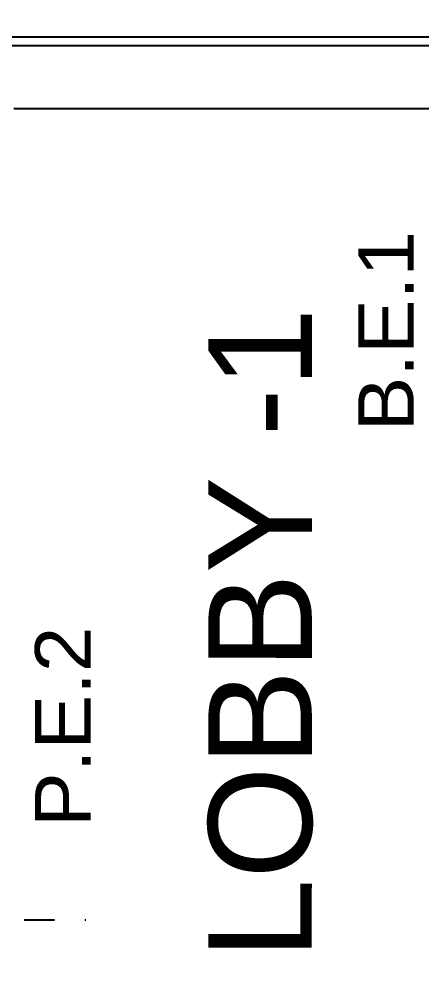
# Model space of a CAD drawing. Header units: millimetres. Extents: x 2148 to 2681, y 758 to 986.
# Drawn here: x 2609.322 to 2610.652, y 948.094 to 951.266 of the extents above; entities that cross this region are included whole.
import ezdxf

# ---------------------------------------------------------------- set-up
doc = ezdxf.new("R2010")
doc.units = ezdxf.units.MM
doc.linetypes.add('CENTER2', pattern=[28.575, 19.05, -3.175, 3.175, -3.175])
for name, color, linetype in [('DR', 7, 'Continuous'), ('ELAYOUT', 4, 'Continuous'), ('HATCH', 8, 'Continuous'), ('S_GRID LINES', 252, 'Continuous'), ('TEXT', 6, 'Continuous')]:
    doc.layers.add(name, color=color, linetype=linetype)
doc.styles.add('MMTX$0$ESMX$0$X-OPTA1D', font='x-opta1d')
doc.styles.add('SWISS', font='swissl.ttf')

msp = doc.modelspace()

# ---------------------------------------------------------------- hatches: boundary and pattern name
at = {"layer": 'HATCH', "linetype": 'ByBlock', "ltscale": 0.5}
h = msp.add_hatch(dxfattribs=at)
h.set_pattern_fill('ANSI32', color=256, scale=0.08, angle=45, style=0)
h.set_pattern_definition([(90, (1e-12, -76.2), (-0.762, 6e-17), []), (90, (0.254, -75.946), (-0.762, 6e-17), [])])
h.paths.add_polyline_path([(2610.5181758, 947.210918), (2610.5185707, 949.4099691), (2609.9776947, 949.4100663), (2609.9772998, 947.2110151)], flags=24)
h.paths.add_polyline_path([(2607.9989709, 951.4389187), (2616.9989709, 951.4389187), (2616.9989709, 955.9703176), (2607.9989709, 955.9703176)])

# ---------------------------------------------------------------- linework, layer by layer
at = {"layer": 'DR', "ltscale": 10, "elevation": 0}
msp.add_lwpolyline([(2607.7602819, 951.2076861), (2612.4610615, 951.2076861), (2612.4610615, 951.1780972), (2607.7602819, 951.1780972)], close=True, dxfattribs=at)
at = {"layer": 'ELAYOUT', "linetype": 'ByBlock', "ltscale": 0.5}
msp.add_line((2608.2578287, 951.2073048, 0), (2610.4877921, 951.2073048, 0), dxfattribs=at)
at = {"layer": 'HATCH', "linetype": 'CENTER2', "ltscale": 0.01}
msp.add_line((2608.0668852, 948.2919603, 0), (2609.542309, 948.2919603, 0), dxfattribs=at)
at = {"layer": 'S_GRID LINES', "linetype": 'CENTER2', "ltscale": 0.2}
msp.add_line((2630.258657, 950.969311), (2595.7518229, 950.969311), dxfattribs=at)

# ---------------------------------------------------------------- texts
at = {"color": 2, "style": 'MMTX$0$ESMX$0$X-OPTA1D', "text_generation_flag": 6, "width": 1.1}
for s, p in [('B.E.1', (2610.6256347, 949.9051044, 0)), ('P.E.2', (2609.5577979, 948.5988114, 0))]:
    msp.add_text(s, height=0.18375, rotation=270, dxfattribs=at).set_placement(p)
at = {"layer": 'TEXT', "style": 'SWISS'}
msp.add_text('LOBBY -1', height=0.34222952, rotation=89.9897109, dxfattribs=at).set_placement((2610.2886607, 948.161261, 0))

doc.saveas('drawing.dxf')
